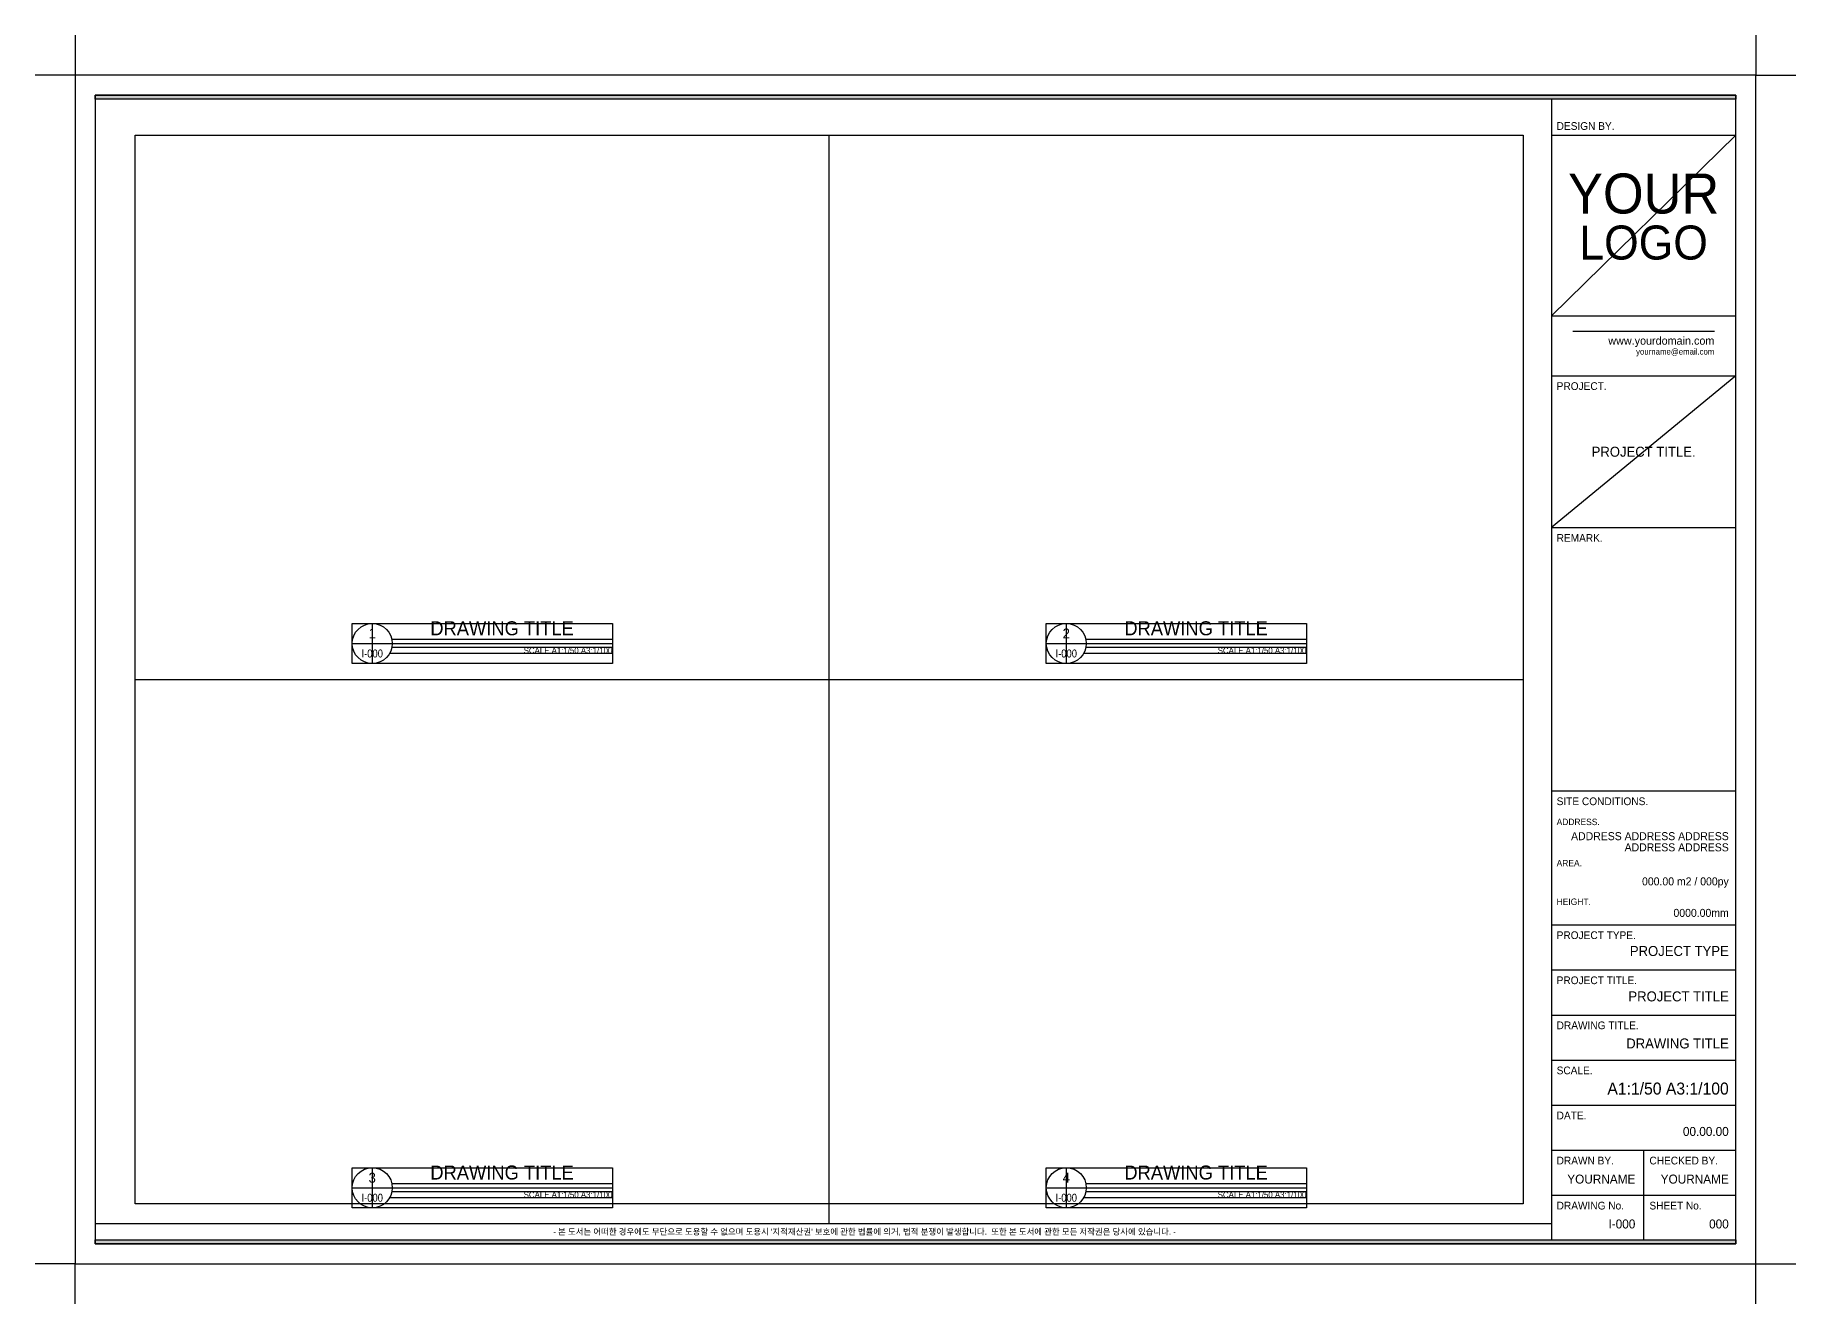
# Model space of a CAD drawing. Header units: millimetres. Extents: x -551172 to 232469, y -3435 to 261611.
# Drawn here: x -127682 to -83682, y 64800 to 96500 of the extents above; entities that cross this region are included whole.
import ezdxf
from ezdxf.enums import TextEntityAlignment as Align

# ---------------------------------------------------------------- set-up
doc = ezdxf.new("R2010")
doc.units = ezdxf.units.MM
doc.header["$LTSCALE"] = 10
doc.layers.get('DEFPOINTS').update_dxf_attribs({"color": 248})
for name, color, linetype in [('FORM(YOURNAME)-1', 1, 'Continuous'), ('FORM(YOURNAME)-11', 1, 'Continuous'), ('FORM(YOURNAME)-1BAR-3', 1, 'Continuous')]:
    doc.layers.add(name, color=color, linetype=linetype)
doc.styles.add('YOURNAME', font='HY울릉도M.TTF')

# ---------------------------------------------------------------- blocks, each defined once
blk = doc.blocks.new('FORM-ELEVATION')
at = {"layer": 'FORM(YOURNAME)-11'}
h = blk.add_hatch(color=256, dxfattribs=at)
h.dxf.hatch_style = 1
h.paths.add_polyline_path([(-10309, 35708), (71691, 35708), (71691, 35508), (-10309, 35508)])
h.paths.add_polyline_path([(-10309, -21492), (71691, -21492), (71691, -21692), (-10309, -21692)])
at = {"layer": 'DEFPOINTS', "color": 158}
for p, q in [((62481, 35508), (62481, -21492)), ((71691, 33708), (62481, 24686)), ((62481, 33708), (71691, 33708)), ((62481, 24686), (71691, 24686)), ((71691, 21686), (62481, 14097)), ((62481, -20692), (-10309, -20692))]:
    blk.add_line(p, q, dxfattribs=at)
at = {"layer": 'DEFPOINTS', "color": 1}
for points in [[(-11309, 38708), (-11309, 36708), (-13309, 36708)], [(72691, 38708), (72691, 36708), (74691, 36708)], [(-11309, -24692), (-11309, -22692), (-13309, -22692)], [(72691, -24692), (72691, -22692), (74691, -22692)]]:
    blk.add_lwpolyline(points, dxfattribs=at)
at = {"layer": 'DEFPOINTS', "color": 158}
for points in [[(-10309, -21692), (71691, -21692), (71691, 35708), (-10309, 35708)], [(-8309, 33708), (61071, 33708), (61071, -19692), (-8309, -19692)]]:
    blk.add_lwpolyline(points, close=True, dxfattribs=at)
at = {"layer": 'FORM(YOURNAME)-11', "color": 251}
blk.add_line((63550, 23916), (70622, 23916), dxfattribs=at)
at = {"layer": 'FORM(YOURNAME)-11', "color": 14}
for p, q in [((62481, 21686), (71691, 21686)), ((62481, 14097), (71691, 14097)), ((62481, 937), (71691, 937)), ((62481, -5756), (71691, -5756)), ((62481, -8009), (71691, -8009)), ((62481, -10261), (71691, -10261)), ((62481, -12514), (71691, -12514)), ((62481, -14766), (71691, -14766)), ((62481, -17019), (71691, -17019)), ((67086, -17019), (67086, -21492)), ((62481, -19271), (71691, -19271))]:
    blk.add_line(p, q, dxfattribs=at)
at = {"layer": 'FORM(YOURNAME)-11', "color": 250}
blk.add_lwpolyline([(-11309, -22692), (72691, -22692), (72691, 36708), (-11309, 36708)], close=True, dxfattribs=at)
at = {"layer": 'FORM(YOURNAME)-11'}
for points in [[(-10309, 35708), (71691, 35708), (71691, 35508), (-10309, 35508)], [(-10309, -21492), (71691, -21492), (71691, -21692), (-10309, -21692)]]:
    blk.add_lwpolyline(points, close=True, dxfattribs=at)
at = {"layer": 'DEFPOINTS', "color": 14, "style": 'YOURNAME'}
blk.add_text('YOUR', height=2000, dxfattribs=at).set_placement((67086, 29197), align=Align.BOTTOM_CENTER)
blk.add_text('LOGO', height=1700, dxfattribs=at).set_placement((67086, 29197), align=Align.TOP_CENTER)
at = {"layer": 'FORM(YOURNAME)-11', "color": 14, "style": 'YOURNAME'}
for s, height, p in [('DESIGN BY.', 386.1, (62739, 34170)), ('PROJECT.', 386.1, (62739, 21172)), ('REMARK.', 386.1, (62739, 13582)), ('SITE CONDITIONS.', 386.14, (62739, 422)), ('PROJECT TYPE.', 386.14, (62739, -6271)), ('PROJECT TITLE.', 386.14, (62739, -8524)), ('DRAWING TITLE.', 386.14, (62739, -10776)), ('SCALE.', 386.1, (62739, -13029)), ('DATE.', 386.1, (62739, -15281)), ('DRAWN BY.', 386.1, (62739, -17534)), ('CHECKED BY.', 386.14, (67376, -17534)), ('DRAWING No.', 386.14, (62739, -19786)), ('SHEET No.', 386.1, (67376, -19786))]:
    blk.add_text(s, height=height, dxfattribs=at).set_placement(p, align=Align.MIDDLE_LEFT)
for s, height, width, p in [('www.yourdomain.com', 400, 1.03, (70622, 23242)), ('yourname@email.com', 300, 0.995, (70622, 22747))]:
    blk.add_text(s, height=height, dxfattribs=dict(at, width=width)).set_placement(p, align=Align.RIGHT)
at = {"layer": 'FORM(YOURNAME)-11', "color": 251, "style": 'YOURNAME'}
for s, p in [('ADDRESS.', (62739, -608)), ('AREA.', (62739, -2667)), ('HEIGHT.', (62739, -4598))]:
    blk.add_text(s, height=321.8, dxfattribs=at).set_placement(p, align=Align.MIDDLE_LEFT)
at = {"layer": 'FORM(YOURNAME)-11', "color": 1, "style": 'YOURNAME'}
blk.add_text("- 본 도서는 어떠한 경우에도 무단으로 도용할 수 없으며 도용시 '지적재산권' 보호에 관한 법률에 의거, 법적 분쟁이 발생합니다.  또한 본 도서에 관한 모든 저작권은 당사에 있습니다. -", height=300, dxfattribs=at).set_placement((28146, -21092), align=Align.MIDDLE_CENTER)
at = {"layer": 'FORM(YOURNAME)-11', "color": 3, "style": 'YOURNAME'}
for tag, height, p in [('2', 450, (71041, -1863)), ('1', 450, (71041, -1219)), ('3', 450, (71041, -3150)), ('4', 450, (71041, -5081)), ('5', 515, (71041, -7398)), ('6', 515, (71041, -9650)), ('7', 515, (71041, -11903)), ('8', 515, (71041, -14155)), ('9', 515, (71041, -16408)), ('10', 515, (66791, -18596)), ('11', 515, (71041, -18660)), ('12', 515, (66791, -20848)), ('13', 515, (71041, -20848))]:
    blk.add_attdef(tag, text='', height=height, dxfattribs=at).set_placement(p, align=Align.MIDDLE_RIGHT)
blk = doc.blocks.new('ELEVATION SYM_2')
at = {"layer": 'DEFPOINTS', "color": 158, "ltscale": 20}
for p, q in [((-72301, -105317), (-72301, -105917)), ((-68701, -105557), (-72008, -105557)), ((-68701, -105767), (-72042, -105767)), ((-68701, -105677), (-72008, -105677))]:
    blk.add_line(p, q, dxfattribs=at)
blk.add_lwpolyline([(-72601, -105317), (-68701, -105317), (-68701, -105917), (-72601, -105917)], close=True, dxfattribs=at)
at = {"layer": 'FORM(YOURNAME)-1BAR-3', "color": 1}
blk.add_line((-72601, -105617), (-68701, -105617), dxfattribs=at)
blk.add_circle((-72301, -105617), 300, dxfattribs=at)
at = {"layer": 'FORM(YOURNAME)-1BAR-3', "color": 3, "style": 'YOURNAME'}
blk.add_attdef('FLOORPLAN', text='', height=210, dxfattribs=at).set_placement((-70355, -105557), align=Align.BOTTOM_CENTER)
for tag, height, p in [('DWG_NO', 150, (-72301, -105467)), ('SHEET_NO', 120, (-72301, -105767))]:
    blk.add_attdef(tag, text='', height=height, dxfattribs=at).set_placement(p, align=Align.MIDDLE_CENTER)
blk.add_attdef('SCALENAME', text='', height=90, dxfattribs=at).set_placement((-68701, -105677), align=Align.TOP_RIGHT)

msp = doc.modelspace()

# ---------------------------------------------------------------- linework, layer by layer
at = {"color": 1}
for p, q in [((-107836.9, 66800.3), (-107836.9, 94000.3)), ((-125181.9, 80400.3), (-90491.9, 80400.3))]:
    msp.add_line(p, q, dxfattribs=at)

# ---------------------------------------------------------------- block references
ref = msp.add_blockref('ELEVATION SYM_2', (1243.1, 257328.3), dxfattribs=dict(xscale=1.666666666666667, yscale=1.666666666666667, zscale=1.666666666666667))
ref.add_attrib('SHEET_NO', 'I-000', dxfattribs={"layer": 'FORM(YOURNAME)-1BAR-3', "color": 3, "height": 200, "style": 'YOURNAME', "width": 0.9}).set_placement((-119259.4, 81050.3), align=Align.MIDDLE_CENTER)
ref.add_attrib('FLOORPLAN', 'DRAWING TITLE', dxfattribs={"layer": 'FORM(YOURNAME)-1BAR-3', "color": 3, "height": 350, "style": 'YOURNAME'}).set_placement((-116014.4, 81400.3), align=Align.BOTTOM_CENTER)
ref.add_attrib('DWG_NO', '1', dxfattribs={"layer": 'FORM(YOURNAME)-1BAR-3', "color": 3, "height": 250, "style": 'YOURNAME'}).set_placement((-119259.4, 81550.3), align=Align.MIDDLE_CENTER)
ref.add_attrib('SCALENAME', 'SCALE A1:1/50 A3:1/100', dxfattribs={"layer": 'FORM(YOURNAME)-1BAR-3', "color": 3, "height": 150, "style": 'YOURNAME'}).set_placement((-113259.4, 81200.3), align=Align.TOP_RIGHT)
ref = msp.add_blockref('ELEVATION SYM_2', (18588.1, 257328.3), dxfattribs=dict(xscale=1.666666666666667, yscale=1.666666666666667, zscale=1.666666666666667))
ref.add_attrib('SHEET_NO', 'I-000', dxfattribs={"layer": 'FORM(YOURNAME)-1BAR-3', "color": 3, "height": 200, "style": 'YOURNAME', "width": 0.9}).set_placement((-101914.4, 81050.3), align=Align.MIDDLE_CENTER)
ref.add_attrib('FLOORPLAN', 'DRAWING TITLE', dxfattribs={"layer": 'FORM(YOURNAME)-1BAR-3', "color": 3, "height": 350, "style": 'YOURNAME'}).set_placement((-98669.4, 81400.3), align=Align.BOTTOM_CENTER)
ref.add_attrib('DWG_NO', '2', dxfattribs={"layer": 'FORM(YOURNAME)-1BAR-3', "color": 3, "height": 250, "style": 'YOURNAME'}).set_placement((-101914.4, 81550.3), align=Align.MIDDLE_CENTER)
ref.add_attrib('SCALENAME', 'SCALE A1:1/50 A3:1/100', dxfattribs={"layer": 'FORM(YOURNAME)-1BAR-3', "color": 3, "height": 150, "style": 'YOURNAME'}).set_placement((-95914.4, 81200.3), align=Align.TOP_RIGHT)
ref = msp.add_blockref('ELEVATION SYM_2', (1243.1, 243728.3), dxfattribs=dict(xscale=1.666666666666667, yscale=1.666666666666667, zscale=1.666666666666667))
ref.add_attrib('SHEET_NO', 'I-000', dxfattribs={"layer": 'FORM(YOURNAME)-1BAR-3', "color": 3, "height": 200, "style": 'YOURNAME', "width": 0.9}).set_placement((-119259.4, 67450.3), align=Align.MIDDLE_CENTER)
ref.add_attrib('FLOORPLAN', 'DRAWING TITLE', dxfattribs={"layer": 'FORM(YOURNAME)-1BAR-3', "color": 3, "height": 350, "style": 'YOURNAME'}).set_placement((-116014.4, 67800.3), align=Align.BOTTOM_CENTER)
ref.add_attrib('DWG_NO', '3', dxfattribs={"layer": 'FORM(YOURNAME)-1BAR-3', "color": 3, "height": 250, "style": 'YOURNAME'}).set_placement((-119259.4, 67950.3), align=Align.MIDDLE_CENTER)
ref.add_attrib('SCALENAME', 'SCALE A1:1/50 A3:1/100', dxfattribs={"layer": 'FORM(YOURNAME)-1BAR-3', "color": 3, "height": 150, "style": 'YOURNAME'}).set_placement((-113259.4, 67600.3), align=Align.TOP_RIGHT)
ref = msp.add_blockref('ELEVATION SYM_2', (18588.1, 243728.3), dxfattribs=dict(xscale=1.666666666666667, yscale=1.666666666666667, zscale=1.666666666666667))
ref.add_attrib('SHEET_NO', 'I-000', dxfattribs={"layer": 'FORM(YOURNAME)-1BAR-3', "color": 3, "height": 200, "style": 'YOURNAME', "width": 0.9}).set_placement((-101914.4, 67450.3), align=Align.MIDDLE_CENTER)
ref.add_attrib('FLOORPLAN', 'DRAWING TITLE', dxfattribs={"layer": 'FORM(YOURNAME)-1BAR-3', "color": 3, "height": 350, "style": 'YOURNAME'}).set_placement((-98669.4, 67800.3), align=Align.BOTTOM_CENTER)
ref.add_attrib('DWG_NO', '4', dxfattribs={"layer": 'FORM(YOURNAME)-1BAR-3', "color": 3, "height": 250, "style": 'YOURNAME'}).set_placement((-101914.4, 67950.3), align=Align.MIDDLE_CENTER)
ref.add_attrib('SCALENAME', 'SCALE A1:1/50 A3:1/100', dxfattribs={"layer": 'FORM(YOURNAME)-1BAR-3', "color": 3, "height": 150, "style": 'YOURNAME'}).set_placement((-95914.4, 67600.3), align=Align.TOP_RIGHT)
at = {"layer": 'FORM(YOURNAME)-1'}
ref = msp.add_blockref('FORM-ELEVATION', (-121027.6, 77146.2), dxfattribs=dict(at, xscale=0.5, yscale=0.5, zscale=0.5))
ref.add_attrib('11', 'YOURNAME', dxfattribs={"layer": 'FORM(YOURNAME)-11', "color": 3, "height": 225, "style": 'YOURNAME'}).set_placement((-85357.3, 67916.2), align=Align.MIDDLE_RIGHT)
ref.add_attrib('12', 'I-000', dxfattribs={"layer": 'FORM(YOURNAME)-11', "color": 3, "height": 225, "style": 'YOURNAME'}).set_placement((-87691.9, 66795.1), align=Align.MIDDLE_RIGHT)
ref.add_attrib('13', '000', dxfattribs={"layer": 'FORM(YOURNAME)-11', "color": 3, "height": 225, "style": 'YOURNAME'}).set_placement((-85357.3, 66795.1), align=Align.MIDDLE_RIGHT)
ref.add_attrib('10', 'YOURNAME', dxfattribs={"layer": 'FORM(YOURNAME)-11', "color": 3, "height": 225, "style": 'YOURNAME'}).set_placement((-87691.9, 67916.2), align=Align.MIDDLE_RIGHT)
ref.add_attrib('9', '00.00.00', dxfattribs={"layer": 'FORM(YOURNAME)-11', "color": 3, "height": 225, "style": 'YOURNAME'}).set_placement((-85357.3, 69106.7), align=Align.MIDDLE_RIGHT)
ref.add_attrib('8', 'A1:1/50 A3:1/100', dxfattribs={"layer": 'FORM(YOURNAME)-11', "color": 3, "height": 300, "style": 'YOURNAME'}).set_placement((-85357.3, 70178.2), align=Align.MIDDLE_RIGHT)
ref.add_attrib('7', 'DRAWING TITLE', dxfattribs={"layer": 'FORM(YOURNAME)-11', "color": 3, "height": 250, "style": 'YOURNAME'}).set_placement((-85357.3, 71305.9), align=Align.MIDDLE_RIGHT)
ref.add_attrib('6', 'PROJECT TITLE', dxfattribs={"layer": 'FORM(YOURNAME)-11', "color": 3, "height": 250, "style": 'YOURNAME'}).set_placement((-85357.3, 72481.6), align=Align.MIDDLE_RIGHT)
ref.add_attrib('5', 'PROJECT TYPE', dxfattribs={"layer": 'FORM(YOURNAME)-11', "color": 3, "height": 250, "style": 'YOURNAME'}).set_placement((-85357.3, 73616.2), align=Align.MIDDLE_RIGHT)
ref.add_attrib('1', 'ADDRESS ADDRESS ADDRESS', dxfattribs={"layer": 'FORM(YOURNAME)-11', "color": 3, "height": 200, "style": 'YOURNAME'}).set_placement((-85357.3, 76485.4), align=Align.MIDDLE_RIGHT)
ref.add_attrib('2', 'ADDRESS ADDRESS', dxfattribs={"layer": 'FORM(YOURNAME)-11', "color": 3, "height": 200, "style": 'YOURNAME'}).set_placement((-85357.3, 76206.7), align=Align.MIDDLE_RIGHT)
ref.add_attrib('3', '000.00 m2 / 000py', dxfattribs={"layer": 'FORM(YOURNAME)-11', "color": 3, "height": 200, "style": 'YOURNAME'}).set_placement((-85357.3, 75355.7), align=Align.MIDDLE_RIGHT)
ref.add_attrib('4', '0000.00mm', dxfattribs={"layer": 'FORM(YOURNAME)-11', "color": 3, "height": 200, "style": 'YOURNAME'}).set_placement((-85357.3, 74568.3), align=Align.MIDDLE_RIGHT)

# ---------------------------------------------------------------- texts
at = {"color": 251, "style": 'YOURNAME'}
msp.add_text('PROJECT TITLE.', height=250, dxfattribs=at).set_placement((-87484.4, 86092.1), align=Align.MIDDLE_CENTER)

doc.saveas('drawing.dxf')
